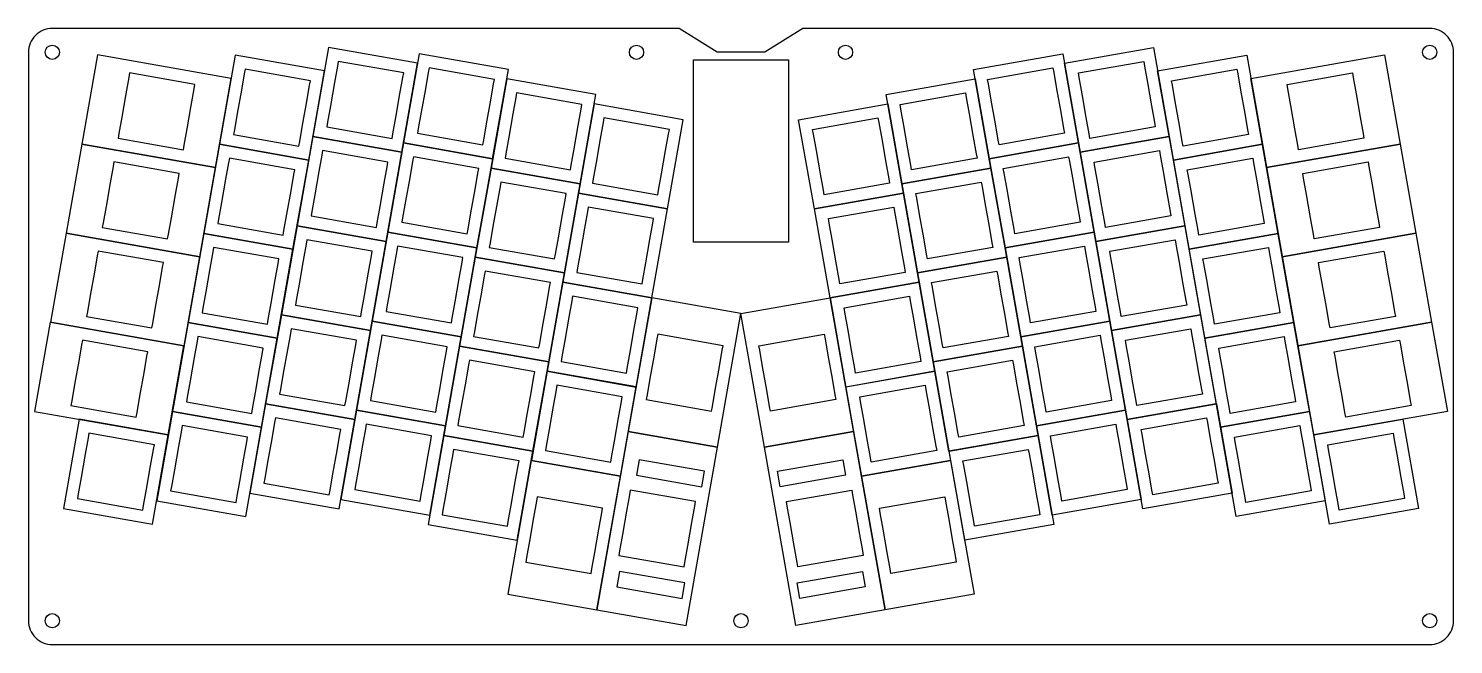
# Model space of a CAD drawing. Header units: inches. Extents: x -150 to 150, y -16 to 114.
import ezdxf

# ---------------------------------------------------------------- set-up
doc = ezdxf.new("R2010")
doc.units = ezdxf.units.IN
doc.header["$MEASUREMENT"] = 0
doc.layers.get('0').update_dxf_attribs({"color": 1})
doc.layers.add('1', color=18, linetype='Continuous')

# ---------------------------------------------------------------- blocks, each defined once
blk = doc.blocks.new('*U12')
blk.add_lwpolyline([(16.51, 16.51), (16.51, 15.52956), (16.51, 15.52956), (16.51, 12.02944), (16.51, 12.02944), (16.51, 7.02056), (16.51, 7.02056), (16.51, 3.52044), (16.51, 3.52044), (16.51, 2.54), (2.54, 2.54), (2.54, 3.52044), (2.54, 3.52044), (2.54, 7.02056), (2.54, 7.02056), (2.54, 12.02944), (2.54, 12.02944), (2.54, 15.52956), (2.54, 15.52956), (2.54, 16.51)], close=True)
at = {"layer": '1'}
blk.add_lwpolyline([(0, 0), (0, 19.05), (19.05, 19.05), (19.05, 0)], close=True, dxfattribs=at)
blk = doc.blocks.new('*U6')
blk.add_lwpolyline([(21.2725, 16.51), (21.2725, 15.52956), (21.2725, 15.52956), (21.2725, 12.02944), (21.2725, 12.02944), (21.2725, 7.02056), (21.2725, 7.02056), (21.2725, 3.52044), (21.2725, 3.52044), (21.2725, 2.54), (7.3025, 2.54), (7.3025, 3.52044), (7.3025, 3.52044), (7.3025, 7.02056), (7.3025, 7.02056), (7.3025, 12.02944), (7.3025, 12.02944), (7.3025, 15.52956), (7.3025, 15.52956), (7.3025, 16.51)], close=True)
at = {"layer": '1'}
blk.add_lwpolyline([(28.575, 0), (0, 0), (0, 19.05), (28.575, 19.05)], close=True, dxfattribs=at)
blk = doc.blocks.new('*U8')
blk.add_lwpolyline([(16.51, 21.2725), (16.51, 20.29206), (16.51, 20.29206), (16.51, 16.79194), (16.51, 16.79194), (16.51, 11.78306), (16.51, 11.78306), (16.51, 8.28294), (16.51, 8.28294), (16.51, 7.3025), (2.54, 7.3025), (2.54, 8.28294), (2.54, 8.28294), (2.54, 11.78306), (2.54, 11.78306), (2.54, 16.79194), (2.54, 16.79194), (2.54, 20.29206), (2.54, 20.29206), (2.54, 21.2725)], close=True)
at = {"layer": '1'}
blk.add_lwpolyline([(0, 0), (0, 28.575), (19.05, 28.575), (19.05, 0)], close=True, dxfattribs=at)
blk = doc.blocks.new('*U10')
for points in [[(3.31, 32.64), (17.28, 32.63), (17.28, 29.33), (3.3, 29.34)], [(2.54, 13.05), (2.54, 16.55), (2.54, 16.55), (2.54, 21.55), (2.54, 21.55), (2.54, 25.05), (2.54, 25.05), (2.54, 26.03), (16.51, 26.03), (16.51, 25.05), (16.51, 25.05), (16.51, 21.55), (16.51, 21.55), (16.51, 16.55), (16.51, 16.55), (16.51, 13.05), (16.51, 13.05), (16.51, 12.07), (2.54, 12.07), (2.54, 13.05)], [(3.3, 8.76), (17.27, 8.76), (17.26, 5.45), (3.3, 5.46)]]:
    blk.add_lwpolyline(points, close=True)
at = {"layer": '1'}
blk.add_lwpolyline([(19.05, 38.1), (19.05, 0), (0, 0), (0, 38.1)], close=True, dxfattribs=at)

msp = doc.modelspace()

# ---------------------------------------------------------------- linework, layer by layer
msp.add_lwpolyline([(145.43, 113.89), (13.43, 113.89), (5.43, 108.89), (-4.57, 108.89), (-12.57, 113.89), (-144.57, 113.89, 0.414214), (-149.57, 108.89), (-149.57, -10.8, 0.414214), (-144.57, -15.8), (145.43, -15.8, 0.414214), (150.43, -10.8), (150.43, 108.89, 0.414214)], format="xyb", close=True)
msp.add_lwpolyline([(-9.57, 68.89), (-9.57, 107.29), (10.43, 107.29), (10.43, 68.89)], close=True)
for centre in [(-144.57, 108.89), (-21.57, 108.89), (22.43, 108.89), (145.43, 108.89), (-144.57, -10.8), (0.43, -10.8), (145.43, -10.8)]:
    msp.add_circle(centre, 1.5)

# ---------------------------------------------------------------- block references
at = {"xscale": -1}
for name, p, rotation in [('*U6', (-110.21, 84.59), 350.0000000000001), ('*U12', (-90.58, 86.2), 350.0000000000001), ('*U12', (-70.95, 87.82), 350.0000000000001), ('*U12', (-51.85, 86.48), 350.0000000000001), ('*U12', (-33.43, 81.2), 350.0000000000001), ('*U12', (-15.02, 75.93), 350.0000000000001), ('*U12', (-74.26, 69.06), 350.0000000000001), ('*U6', (-113.52, 65.83), 350.0000000000001), ('*U12', (-93.89, 67.44), 350.0000000000001), ('*U12', (-55.15, 67.72), 350.0000000000001), ('*U12', (-36.74, 62.44), 350.0000000000001), ('*U12', (-18.33, 57.17), 350.0000000000001), ('*U12', (-77.57, 50.3), 350.0000000000001), ('*U6', (-116.83, 47.07), 350.0000000000001), ('*U12', (-97.2, 48.68), 350.0000000000001), ('*U12', (-58.46, 48.96), 350.0000000000001), ('*U12', (-40.05, 43.68), 350.0000000000001), ('*U12', (-21.64, 38.41), 350.0000000000001), ('*U8', (-4.53, 25.72), 350.0000000000001), ('*U6', (-120.14, 28.31), 350.0000000000001), ('*U12', (-100.51, 29.92), 350.0000000000001), ('*U12', (-80.88, 31.54), 350.0000000000001), ('*U12', (-61.77, 30.2), 350.0000000000001), ('*U12', (-43.36, 24.92), 350.0000000000001), ('*U12', (-24.94, 19.65), 350.0000000000001), ('*U12', (-103.82, 11.16), 350.0000000000001), ('*U12', (-84.19, 12.78), 350.0000000000001), ('*U12', (-65.08, 11.44), 350.0000000000001), ('*U12', (-123.44, 9.55), 350.0000000000001), ('*U12', (-46.67, 6.16), 350.0000000000001), ('*U10', (-23.29, 29.03), 170), ('*U8', (-29.91, -8.5), 350.0000000000001)]:
    msp.add_blockref(name, p, dxfattribs=dict(at, rotation=rotation))
for name, p, rotation in [('*U12', (52.71, 86.48), 10), ('*U12', (71.82, 87.82), 10), ('*U12', (91.45, 86.2), 10), ('*U6', (111.08, 84.59), 10), ('*U12', (34.3, 81.2), 10), ('*U12', (15.88, 75.93), 10), ('*U12', (75.13, 69.06), 10), ('*U12', (56.02, 67.72), 10), ('*U12', (94.76, 67.44), 10), ('*U6', (114.38, 65.83), 10), ('*U12', (37.61, 62.44), 10), ('*U12', (19.19, 57.17), 10), ('*U12', (78.44, 50.3), 10), ('*U12', (59.33, 48.96), 10), ('*U12', (98.06, 48.68), 10), ('*U6', (117.69, 47.07), 10), ('*U12', (40.91, 43.68), 10), ('*U12', (22.5, 38.41), 10), ('*U8', (5.39, 25.72), 10), ('*U12', (62.64, 30.2), 10), ('*U12', (81.74, 31.54), 10), ('*U12', (101.37, 29.92), 10), ('*U6', (121, 28.31), 10), ('*U12', (44.22, 24.92), 10), ('*U12', (25.81, 19.65), 10), ('*U12', (65.94, 11.44), 10), ('*U12', (85.05, 12.78), 10), ('*U12', (104.68, 11.16), 10), ('*U12', (124.31, 9.55), 10), ('*U10', (24.15, 29.03), 190), ('*U12', (47.53, 6.16), 10), ('*U8', (30.77, -8.5), 10)]:
    msp.add_blockref(name, p, dxfattribs=dict(rotation=rotation))

doc.saveas('drawing.dxf')
